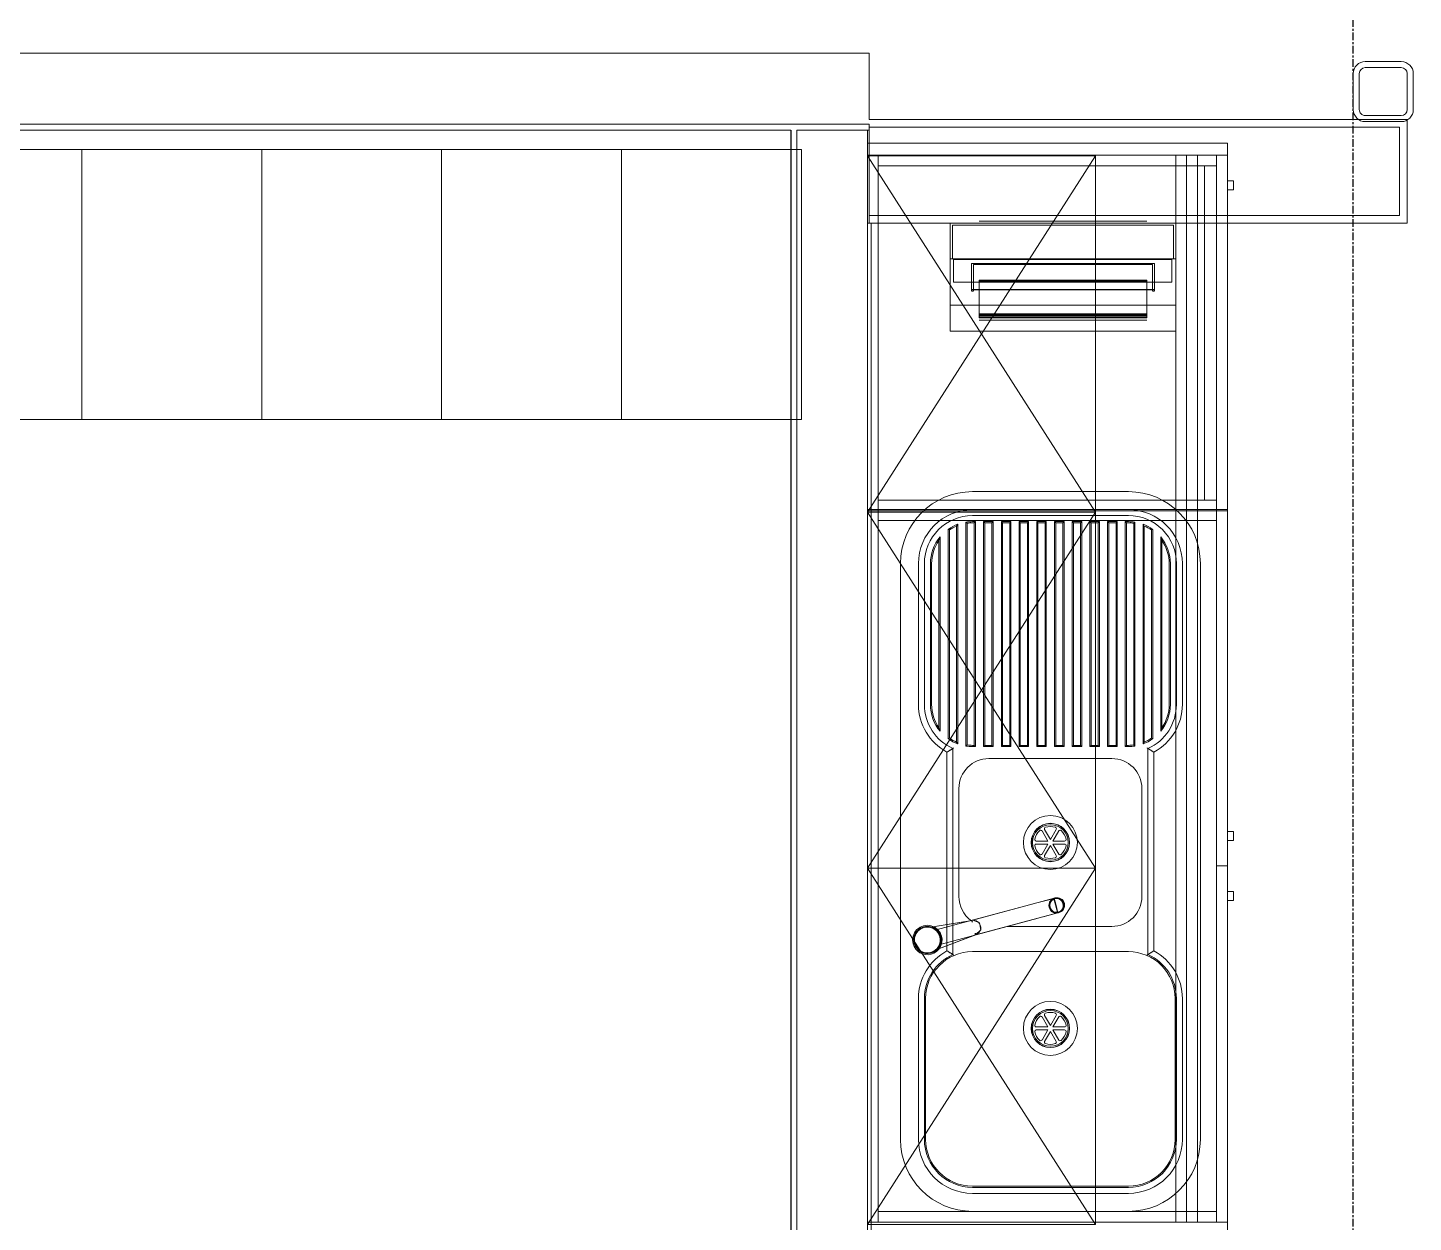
# Model space of a CAD drawing. Header units: millimetres. Extents: x -637480 to 299894, y -125373 to 39000.
# Drawn here: x 267790 to 270100, y 5161 to 7153 of the extents above; entities that cross this region are included whole.
import ezdxf

# ---------------------------------------------------------------- set-up
doc = ezdxf.new("R2010")
doc.units = ezdxf.units.MM
doc.linetypes.add('Xref building Toll$0$Grid Line', pattern=[22.225, 12.7, -3.175, 3.175, -3.175])
for name, color, linetype, lineweight in [('AM_BOR', 4, 'Continuous', 25), ('Xref building Toll$0$A-FLOR', 192, 'Continuous', 25), ('Xref building Toll$0$A-GENM', 13, 'Continuous', 9), ('Xref building Toll$0$A-WALL', 113, 'Continuous', 9), ('Xref building Toll$0$I-FURN', 30, 'Continuous', 9), ('Xref building Toll$0$I-FURN-HDLN', 30, 'Continuous', 9), ('Xref building Toll$0$P-SANR-FIXT', 6, 'Continuous', 9), ('Xref building Toll$0$Q-CASE', 31, 'Continuous', 9), ('Xref building Toll$0$S-COLS', 52, 'Continuous', 9)]:
    doc.layers.add(name, color=color, linetype=linetype, lineweight=lineweight)
doc.layers.add('Xref building Toll$0$S-GRID', color=8, linetype='Continuous')

# ---------------------------------------------------------------- blocks, each defined once
blk = doc.blocks.new('Xref building Toll$0$Toll Grids')
at = {"layer": 'Xref building Toll$0$S-GRID', "linetype": 'Xref building Toll$0$Grid Line'}
blk.add_line((270000, -125373.3), (270000, 36031.5), dxfattribs=at)
blk = doc.blocks.new('Xref building Toll$0$LOK_Locker 2Tier 01 - LOK_Locker 2Tier 01-867414-MASTER GROUND FLOOR')
at = {"layer": 'Xref building Toll$0$Q-CASE'}
for p, q in [((150, 225), (-150, 225)), ((-150, 225), (-150, -225)), ((-150, -225), (-150, 225)), ((-150, 225), (150, 225)), ((150, -225), (150, 225)), ((150, 225), (150, -225)), ((-150, -225), (150, -225)), ((150, -225), (-150, -225))]:
    blk.add_line(p, q, dxfattribs=at)
blk = doc.blocks.new('Xref building Toll$0$IVS-FURNITURE-Table Cabinet 2 Adjustable Shelf - W593 D600 H900 8-1128786-MASTER GROUND FLOOR')
at = {"layer": 'Xref building Toll$0$I-FURN'}
for p, q in [((296.5, 0), (-296.5, 0)), ((-296.5, 0), (-296.5, -18)), ((-296.5, -18), (-296.5, 0)), ((-296.5, 0), (296.5, 0)), ((-296.5, 0), (-296.5, 0)), ((296.5, 0), (-296.5, 0)), ((-296.5, 0), (-296.5, 0)), ((-296.5, 0), (296.5, 0)), ((-296.5, 0), (-296.5, -18)), ((-296.5, 0), (-296.5, -18)), ((296.5, 0), (-296.5, 0)), ((-296.5, 0), (-296.5, -582)), ((-296.5, -582), (-296.5, 0)), ((-296.5, 0), (296.5, 0)), ((-296.5, 0), (-296.5, 0)), ((296.5, -18), (296.5, 0)), ((296.5, 0), (296.5, -18)), ((296.5, 0), (296.5, 0)), ((296.5, 0), (296.5, 0)), ((296.5, -18), (296.5, 0)), ((296.5, 0), (296.5, -18)), ((296.5, -582), (296.5, 0)), ((296.5, 0), (296.5, -582)), ((296.5, 0), (296.5, 0)), ((-296.5, -18), (296.5, -18)), ((296.5, -18), (-296.5, -18)), ((-296.5, -18), (-296.5, -18)), ((296.5, -18), (-296.5, -18)), ((-296.5, -18), (-296.5, -18)), ((-296.5, -18), (296.5, -18)), ((278.5, -18), (-278.5, -18)), ((-278.5, -18), (-278.5, -562)), ((-278.5, -562), (-278.5, -18)), ((-278.5, -18), (278.5, -18)), ((-278.5, -18), (-278.5, -18)), ((278.5, -18), (-278.5, -18)), ((-278.5, -18), (-278.5, -562)), ((-278.5, -562), (-278.5, -18)), ((-278.5, -18), (278.5, -18)), ((-278.5, -18), (-278.5, -18)), ((278.5, -18), (-278.5, -18)), ((-278.5, -18), (-278.5, -18)), ((-278.5, -18), (278.5, -18)), ((-278.5, -582), (-278.5, -18)), ((-278.5, -582), (-278.5, -18)), ((278.5, -562), (278.5, -18)), ((278.5, -18), (278.5, -562)), ((278.5, -18), (278.5, -18)), ((278.5, -562), (278.5, -18)), ((278.5, -18), (278.5, -562)), ((278.5, -18), (278.5, -18)), ((278.5, -18), (278.5, -18)), ((278.5, -18), (278.5, -582)), ((278.5, -582), (278.5, -18)), ((296.5, -18), (296.5, -18)), ((296.5, -18), (296.5, -18)), ((296.5, -514), (-296.5, -514)), ((-296.5, -514), (-296.5, -532)), ((-296.5, -532), (-296.5, -514)), ((-296.5, -514), (296.5, -514)), ((-296.5, -514), (-296.5, -514)), ((296.5, -532), (296.5, -514)), ((296.5, -514), (296.5, -532)), ((296.5, -514), (296.5, -514)), ((-296.5, -532), (296.5, -532)), ((296.5, -532), (-296.5, -532)), ((-296.5, -532), (-296.5, -532)), ((296.5, -532), (-296.5, -532)), ((-296.5, -532), (-296.5, -550)), ((-296.5, -550), (-296.5, -532)), ((-296.5, -532), (296.5, -532)), ((-296.5, -532), (-296.5, -532)), ((-296.5, -550), (296.5, -550)), ((296.5, -550), (-296.5, -550)), ((-296.5, -550), (-296.5, -550)), ((296.5, -532), (296.5, -532)), ((296.5, -550), (296.5, -532)), ((296.5, -532), (296.5, -550)), ((296.5, -532), (296.5, -532)), ((296.5, -550), (296.5, -550)), ((-278.5, -562), (278.5, -562)), ((278.5, -562), (-278.5, -562)), ((-278.5, -562), (-278.5, -562)), ((-278.5, -562), (278.5, -562)), ((278.5, -562), (-278.5, -562)), ((-278.5, -562), (-278.5, -562)), ((278.5, -562), (278.5, -562)), ((278.5, -562), (278.5, -562)), ((296.5, -582), (-296.5, -582)), ((-296.5, -582), (-296.5, -582)), ((-296.5, -582), (296.5, -582)), ((-296.5, -582), (-296.5, -600)), ((-296.5, -582), (-296.5, -600)), ((-296.5, -582), (296.5, -582)), ((296.5, -582), (-296.5, -582)), ((-296.5, -582), (-296.5, -582)), ((296.5, -600), (-296.5, -600)), ((-296.5, -600), (-296.5, -600)), ((-296.5, -600), (296.5, -600)), ((-278.5, -582), (278.5, -582)), ((278.5, -582), (-278.5, -582)), ((-278.5, -582), (-278.5, -582)), ((254, -600), (239, -600)), ((239, -600), (239, -600)), ((239, -600), (254, -600)), ((239, -600), (239, -610)), ((239, -600), (239, -610)), ((254, -600), (254, -600)), ((254, -610), (254, -600)), ((254, -600), (254, -610)), ((278.5, -582), (278.5, -582)), ((296.5, -582), (296.5, -582)), ((296.5, -600), (296.5, -582)), ((296.5, -582), (296.5, -600)), ((296.5, -582), (296.5, -582)), ((296.5, -600), (296.5, -600)), ((254, -610), (239, -610)), ((239, -610), (239, -610)), ((239, -610), (254, -610)), ((254, -610), (254, -610))]:
    blk.add_line(p, q, dxfattribs=at)
blk = doc.blocks.new('Xref building Toll$0$IVS-FURNITURE-Hung Cabinet 2 Adjustable Shelves - D380 W594 H900-1123773-MASTER GROUND FLOOR')
at = {"layer": 'Xref building Toll$0$I-FURN-HDLN'}
for p, q in [((-297, 0), (297, -380)), ((-297, -380), (-297, 0)), ((-297, 0), (297, 0)), ((297, 0), (297, -380)), ((-297, -380), (297, 0)), ((297, -380), (-297, -380))]:
    blk.add_line(p, q, dxfattribs=at)
blk = doc.blocks.new('Xref building Toll$0$IVS-FURNITURE-Hung Cabinet 2 Adjustable Shelves - D380 W594 H900 A-1108470-MASTER GROUND FLOOR')
at = {"layer": 'Xref building Toll$0$I-FURN-HDLN'}
for p, q in [((-297, 380), (297, 0)), ((-297, 0), (297, 380)), ((297, 380), (-297, 380)), ((-297, 380), (-297, 0)), ((297, 0), (297, 380)), ((-297, 0), (297, 0))]:
    blk.add_line(p, q, dxfattribs=at)
blk = doc.blocks.new('Xref building Toll$0$IVS-FURNITURE-Table Cabinet Frame1 - D600 H900 THK18_18 no side-1486493-MASTER GROUND FLOOR')
at = {"layer": 'Xref building Toll$0$I-FURN'}
for p, q in [((2095.3, 0), (-2095.3, 0)), ((-2095.3, 0), (-2095.3, 0)), ((-2095.3, 0), (2095.3, 0)), ((-2095.3, 0), (-2095.3, -600)), ((-2095.3, 0), (-2095.3, -600)), ((2095.3, -600), (-2095.3, -600)), ((-2095.3, -600), (-2095.3, -600)), ((-2095.3, -600), (2095.3, -600))]:
    blk.add_line(p, q, dxfattribs=at)
blk = doc.blocks.new('Xref building Toll$0$IVS-FURNITURE-Table Cabinet With Sink - W1188 D600 H900 8-1128787-MASTER GROUND FLOOR')
at = {"layer": 'Xref building Toll$0$I-FURN'}
for p, q in [((594, 0), (-594, 0)), ((-594, 0), (-594, -18)), ((-594, -18), (-594, 0)), ((-594, 0), (594, 0)), ((-594, 0), (-594, 0)), ((594, 0), (-594, 0)), ((-594, 0), (-594, 0)), ((-594, 0), (594, 0)), ((-594, 0), (-594, -18)), ((-594, 0), (-594, -18)), ((594, 0), (-594, 0)), ((-594, 0), (-594, -582)), ((-594, -582), (-594, 0)), ((-594, 0), (594, 0)), ((-594, 0), (-594, 0)), ((594, -18), (594, 0)), ((594, 0), (594, -18)), ((594, 0), (594, 0)), ((594, 0), (594, 0)), ((594, -18), (594, 0)), ((594, 0), (594, -18)), ((594, -582), (594, 0)), ((594, 0), (594, -582)), ((594, 0), (594, 0)), ((-594, -18), (594, -18)), ((594, -18), (-594, -18)), ((-594, -18), (-594, -18)), ((594, -18), (-594, -18)), ((-594, -18), (-594, -18)), ((-594, -18), (594, -18)), ((-576, -582), (-576, -18)), ((-576, -18), (576, -18)), ((-576, -18), (-576, -18)), ((-576, -18), (576, -18)), ((-576, -582), (-576, -18)), ((576, -18), (576, -582)), ((576, -18), (576, -18)), ((576, -582), (576, -18)), ((594, -18), (594, -18)), ((594, -18), (594, -18)), ((594, -514), (-594, -514)), ((-594, -514), (-594, -532)), ((-594, -532), (-594, -514)), ((-594, -514), (594, -514)), ((-594, -514), (-594, -514)), ((594, -532), (594, -514)), ((594, -514), (594, -532)), ((594, -514), (594, -514)), ((-594, -532), (594, -532)), ((594, -532), (-594, -532)), ((-594, -532), (-594, -532)), ((594, -532), (-594, -532)), ((-594, -532), (-594, -550)), ((-594, -550), (-594, -532)), ((-594, -532), (594, -532)), ((-594, -532), (-594, -532)), ((-594, -550), (594, -550)), ((594, -550), (-594, -550)), ((-594, -550), (-594, -550)), ((594, -532), (594, -532)), ((594, -550), (594, -532)), ((594, -532), (594, -550)), ((594, -532), (594, -532)), ((594, -550), (594, -550)), ((0, -582), (-594, -582)), ((-594, -582), (-594, -582)), ((-594, -582), (0, -582)), ((-594, -582), (-594, -600)), ((-594, -582), (-594, -600)), ((-594, -582), (-576, -582)), ((594, -582), (-594, -582)), ((-594, -582), (-594, -582)), ((0, -600), (-594, -600)), ((-594, -600), (-594, -600)), ((-594, -600), (0, -600)), ((576, -582), (-576, -582)), ((-576, -582), (-576, -582)), ((-42.5, -600), (-57.5, -600)), ((-57.5, -600), (-57.5, -600)), ((-57.5, -600), (-42.5, -600)), ((-57.5, -600), (-57.5, -610)), ((-57.5, -600), (-57.5, -610)), ((-42.5, -600), (-42.5, -600)), ((-42.5, -610), (-42.5, -600)), ((-42.5, -600), (-42.5, -610)), ((594, -582), (0, -582)), ((0, -582), (0, -582)), ((0, -582), (594, -582)), ((0, -582), (0, -600)), ((0, -582), (0, -600)), ((0, -582), (0, -582)), ((0, -600), (0, -582)), ((0, -582), (0, -600)), ((594, -600), (0, -600)), ((0, -600), (0, -600)), ((0, -600), (594, -600)), ((0, -600), (0, -600)), ((57.5, -600), (42.5, -600)), ((42.5, -600), (42.5, -600)), ((42.5, -600), (57.5, -600)), ((42.5, -600), (42.5, -610)), ((42.5, -600), (42.5, -610)), ((57.5, -600), (57.5, -600)), ((57.5, -610), (57.5, -600)), ((57.5, -600), (57.5, -610)), ((576, -582), (594, -582)), ((576, -582), (576, -582)), ((594, -582), (594, -582)), ((594, -600), (594, -582)), ((594, -582), (594, -600)), ((594, -582), (594, -582)), ((594, -600), (594, -600)), ((-42.5, -610), (-57.5, -610)), ((-57.5, -610), (-57.5, -610)), ((-57.5, -610), (-42.5, -610)), ((-42.5, -610), (-42.5, -610)), ((57.5, -610), (42.5, -610)), ((42.5, -610), (42.5, -610)), ((42.5, -610), (57.5, -610)), ((57.5, -610), (57.5, -610))]:
    blk.add_line(p, q, dxfattribs=at)
blk = doc.blocks.new('Xref building Toll$0$Sink_1200mm_2_Bowl_2510 - Sink_1200mm_2_Bowl_2510-1123753-MASTER GROUND FLOOR')
at = {"layer": 'Xref building Toll$0$P-SANR-FIXT'}
for p, q in [((480, -50), (-480, -50)), ((-480, -50), (480, -50)), ((-245, -80), (-480, -80)), ((-480, -89.9), (-245, -89.9)), ((-245, -92), (-480, -92)), ((480, -80), (245, -80)), ((245, -89.9), (480, -89.9)), ((-138.8, -175.7), (-163.4, -110.8)), ((-162.3, -113.6), (-139, -175.3)), ((-86.8, -273.2), (-130.7, -109.6)), ((-130.7, -109.6), (-130.7, -109.6)), ((-114.8, -169.3), (-125.9, -100.8)), ((-114.8, -168.9), (-125.4, -103.7)), ((206.4, -114), (200.5, -116)), ((206.4, -114), (518.6, -114)), ((245, -100), (480, -100)), ((480, -102), (245, -102)), ((524.5, -116), (518.6, -114)), ((-171.8, -137.4), (171.8, -137.4)), ((165.7, -127.5), (-165.7, -127.5)), ((-154.8, -116), (-111, -279.7)), ((-154.8, -116), (-154.8, -116)), ((187.9, -129.5), (537.1, -129.5)), ((187.9, -129.5), (188.9, -131.5)), ((536.1, -131.5), (188.9, -131.5)), ((524.5, -116), (200.5, -116)), ((537.1, -129.5), (536.1, -131.5)), ((-75, -147.5), (105, -147.5)), ((175.9, -159.1), (549.1, -159.1)), ((175.9, -159.1), (177.6, -161.1)), ((547.4, -161.1), (177.6, -161.1)), ((182.4, -143.5), (179.4, -145.5)), ((545.6, -145.5), (179.4, -145.5)), ((182.4, -143.5), (542.6, -143.5)), ((545.6, -145.5), (542.6, -143.5)), ((549.1, -159.1), (547.4, -161.1)), ((-600, -170), (-600, -430)), ((-600, -430), (-600, -170)), ((-570, -170), (-570, -430)), ((-560.1, -430), (-560.1, -170)), ((-558, -170), (-558, -430)), ((-167, -430), (-167, -170)), ((-139, -175.1), (-102.2, -312.6)), ((-78, -306.2), (-114.9, -168.7)), ((175, -175.1), (175, -170)), ((177, -173.1), (175, -175.1)), ((550, -175.1), (175, -175.1)), ((177, -170), (177, -173.1)), ((177, -173.1), (548, -173.1)), ((548, -173.1), (548, -170)), ((550, -175.1), (548, -173.1)), ((550, -170), (550, -175.1)), ((560.1, -170), (560.1, -430)), ((570, -430), (570, -170)), ((600, -430), (600, -170)), ((600, -170), (600, -430)), ((155, -197.5), (155, -402.5)), ((175, -188.6), (550, -188.6)), ((175, -188.6), (177, -190.6)), ((175, -204.6), (175, -188.6)), ((177, -202.6), (175, -204.6)), ((550, -204.6), (175, -204.6)), ((548, -190.6), (177, -190.6)), ((177, -190.6), (177, -202.6)), ((177, -202.6), (548, -202.6)), ((550, -188.6), (548, -190.6)), ((548, -202.6), (548, -190.6)), ((550, -204.6), (548, -202.6)), ((550, -188.6), (550, -204.6)), ((-125, -402.5), (-125, -227.4)), ((175, -218.2), (550, -218.2)), ((175, -218.2), (177, -220.2)), ((175, -234.2), (175, -218.2)), ((548, -220.2), (177, -220.2)), ((177, -220.2), (177, -232.2)), ((550, -218.2), (548, -220.2)), ((548, -232.2), (548, -220.2)), ((550, -218.2), (550, -234.2)), ((177, -232.2), (175, -234.2)), ((550, -234.2), (175, -234.2)), ((175, -247.7), (550, -247.7)), ((175, -247.7), (177, -249.7)), ((175, -263.7), (175, -247.7)), ((177, -232.2), (548, -232.2)), ((548, -249.7), (177, -249.7)), ((177, -249.7), (177, -261.7)), ((550, -234.2), (548, -232.2)), ((550, -247.7), (548, -249.7)), ((548, -261.7), (548, -249.7)), ((550, -247.7), (550, -263.7)), ((177, -261.7), (175, -263.7)), ((550, -263.7), (175, -263.7)), ((177, -261.7), (548, -261.7)), ((550, -263.7), (548, -261.7)), ((-108.7, -288.2), (-102.2, -312.4)), ((-78.1, -306), (-84.6, -281.7)), ((175, -277.2), (550, -277.2)), ((175, -277.2), (177, -279.2)), ((175, -293.2), (175, -277.2)), ((177, -291.2), (175, -293.2)), ((550, -293.2), (175, -293.2)), ((548, -279.2), (177, -279.2)), ((177, -279.2), (177, -291.2)), ((177, -291.2), (548, -291.2)), ((550, -277.2), (548, -279.2)), ((548, -291.2), (548, -279.2)), ((550, -293.2), (548, -291.2)), ((550, -277.2), (550, -293.2)), ((-90.1, -309.4), (-102.2, -312.6)), ((-102.2, -312.6), (-90.1, -309.4)), ((-102.2, -312.4), (-102.2, -312.6)), ((-102.2, -312.6), (-102.2, -312.4)), ((-102.2, -312.6), (-102.2, -312.4)), ((-102.2, -312.6), (-101.9, -313.5)), ((-101.9, -313.6), (-101.7, -314.5)), ((-101, -313.2), (-100.9, -313.4)), ((-83, -306.8), (-97.5, -310.7)), ((-97.5, -310.7), (-90.3, -308.8)), ((-90.3, -308.8), (-83, -306.8)), ((-78, -306.2), (-90.1, -309.4)), ((-90.1, -309.4), (-78, -306.2)), ((-78.7, -307.4), (-78.8, -307.3)), ((-78, -306.2), (-78.1, -306)), ((-78.1, -306), (-78, -306.2)), ((-78.1, -306), (-78, -306.2)), ((-77.8, -307), (-78, -306.2)), ((-77.5, -308), (-77.8, -307.1)), ((175, -306.8), (550, -306.8)), ((175, -306.8), (177, -308.8)), ((175, -322.8), (175, -306.8)), ((177, -320.8), (175, -322.8)), ((550, -322.8), (175, -322.8)), ((548, -308.8), (177, -308.8)), ((177, -308.8), (177, -320.8)), ((177, -320.8), (548, -320.8)), ((550, -306.8), (548, -308.8)), ((548, -320.8), (548, -308.8)), ((550, -322.8), (548, -320.8)), ((550, -306.8), (550, -322.8)), ((175, -336.3), (550, -336.3)), ((175, -336.3), (177, -338.3)), ((175, -352.3), (175, -336.3)), ((548, -338.3), (177, -338.3)), ((177, -338.3), (177, -350.3)), ((550, -336.3), (548, -338.3)), ((548, -350.3), (548, -338.3)), ((550, -336.3), (550, -352.3)), ((177, -350.3), (175, -352.3)), ((550, -352.3), (175, -352.3)), ((175, -365.8), (550, -365.8)), ((175, -365.8), (177, -367.8)), ((175, -381.8), (175, -365.8)), ((177, -350.3), (548, -350.3)), ((548, -367.8), (177, -367.8)), ((177, -367.8), (177, -379.8)), ((550, -352.3), (548, -350.3)), ((550, -365.8), (548, -367.8)), ((548, -379.8), (548, -367.8)), ((550, -365.8), (550, -381.8)), ((177, -379.8), (175, -381.8)), ((550, -381.8), (175, -381.8)), ((177, -379.8), (548, -379.8)), ((550, -381.8), (548, -379.8)), ((175, -395.4), (550, -395.4)), ((175, -395.4), (177, -397.4)), ((175, -411.4), (175, -395.4)), ((175, -411.4), (177, -409.4)), ((550, -411.4), (175, -411.4)), ((548, -397.4), (177, -397.4)), ((177, -397.4), (177, -409.4)), ((177, -409.4), (548, -409.4)), ((548, -397.4), (550, -395.4)), ((548, -409.4), (548, -397.4)), ((550, -411.4), (548, -409.4)), ((550, -395.4), (550, -411.4)), ((175, -424.9), (550, -424.9)), ((175, -424.9), (177, -426.9)), ((175, -430), (175, -424.9)), ((548, -426.9), (177, -426.9)), ((177, -426.9), (177, -430)), ((548, -426.9), (550, -424.9)), ((548, -430), (548, -426.9)), ((550, -424.9), (550, -430)), ((105, -452.5), (-75, -452.5)), ((175.9, -440.9), (177.6, -438.9)), ((549.1, -440.9), (175.9, -440.9)), ((177.6, -438.9), (547.4, -438.9)), ((179.4, -454.5), (545.6, -454.5)), ((179.4, -454.5), (182.4, -456.5)), ((542.6, -456.5), (182.4, -456.5)), ((542.6, -456.5), (545.6, -454.5)), ((549.1, -440.9), (547.4, -438.9)), ((171.8, -462.6), (-171.8, -462.6)), ((-165.7, -472.5), (165.7, -472.5)), ((187.9, -470.5), (188.9, -468.5)), ((537.1, -470.5), (187.9, -470.5)), ((188.9, -468.5), (536.1, -468.5)), ((200.5, -484), (524.5, -484)), ((200.5, -484), (206.4, -486)), ((518.6, -486), (524.5, -484)), ((537.1, -470.5), (536.1, -468.5)), ((-480, -508), (-245, -508)), ((518.6, -486), (206.4, -486)), ((245, -498), (480, -498)), ((480, -500), (245, -500)), ((-245, -510.1), (-480, -510.1)), ((-480, -520), (-245, -520)), ((480, -510.1), (245, -510.1)), ((245, -520), (480, -520)), ((-480, -550), (480, -550)), ((480, -550), (-480, -550))]:
    blk.add_line(p, q, dxfattribs=at)
at = {"layer": 'Xref building Toll$0$P-SANR-FIXT', "flags": 128}
for points in [[(-141.8, -116.5), (-138.2, -115.2), (-134.9, -113.3)], [(-134.9, -113.3), (-138.2, -115.2), (-141.8, -116.5)], [(-149.4, -117.2), (-145.5, -117.1), (-141.8, -116.5)], [(-141.8, -116.5), (-145.5, -117.1), (-149.4, -117.2)], [(171.8, -137.4), (171, -136.2), (170.3, -134.9), (169.5, -133.7), (168.7, -132.5), (167.9, -131.2), (167.2, -130), (166.4, -128.7), (165.7, -127.5)], [(167.3, -130.3), (167.9, -131.2), (168.4, -132.1), (169, -132.9), (169.6, -133.8), (170.1, -134.7), (170.7, -135.6), (171.3, -136.5), (171.8, -137.4)], [(-139, -175.3), (-130.7, -184), (-118.9, -181.7), (-114.5, -170.6), (-114.8, -168.9)], [(-171.8, -462.6), (-171, -463.8), (-170.3, -465.1), (-169.5, -466.3), (-168.7, -467.5), (-167.9, -468.8), (-167.2, -470), (-166.4, -471.3), (-165.7, -472.5)], [(-167.3, -469.7), (-167.9, -468.8), (-168.4, -467.9), (-169, -467.1), (-169.6, -466.2), (-170.1, -465.3), (-170.7, -464.4), (-171.3, -463.5), (-171.8, -462.6)]]:
    blk.add_lwpolyline(points, dxfattribs=at)
at = {"layer": 'Xref building Toll$0$P-SANR-FIXT'}
for centre, radius, start, end in [((-480, -170), 120, 90, 180), ((-480, -170), 120, 90, 180), ((480, -170), 120, 360, 90), ((480, -170), 120, 0, 90), ((-480, -170), 90, 90, 180), ((-480, -170), 80.1, 90, 180), ((-480, -170), 78, 90, 180), ((-245, -170), 90, 28.1786, 90), ((-245, -170), 80.1, 24.0151, 90), ((-245, -170), 78, 360, 90), ((-147.6, -94.8), 24.5, 105, 285), ((-147.6, -94.8), 22.5, 15, 195), ((-147.6, -94.8), 22.5, 105, 285), ((-147.6, -94.8), 22.5, 105, 285), ((-147.6, -94.8), 22.5, 195, 15), ((-147.6, -94.8), 21.4, 105, 285), ((-147.6, -94.8), 21.4, 105, 285), ((-147.6, -94.8), 24.5, 285, 105), ((-147.6, -94.8), 22.5, 285, 105), ((-147.6, -94.8), 22.5, 285, 105), ((-147.6, -94.8), 21.4, 285, 105), ((-147.6, -94.8), 21.4, 285, 105), ((245, -170), 90, 90, 151.8214), ((245, -170), 80.1, 90, 155.9849), ((480, -170), 90, 360, 90), ((480, -170), 80.1, 0, 90), ((245, -170), 70, 90, 129.5177), ((245, -170), 68, 90, 124.5603), ((480, -170), 70, 50.4823, 90), ((480, -170), 68, 55.4397, 90), ((245, -170), 70, 144.6885, 159.5463), ((245, -170), 68, 145.5553, 157.099), ((480, -170), 68, 22.901, 34.4447), ((480, -170), 70, 20.4537, 35.3115), ((-75, -197.5), 50, 90, 143.201), ((105, -197.5), 50, 0, 90), ((245, -170), 70, 171.0227, 180), ((245, -170), 68, 172.4598, 180), ((480, -170), 68, 360, 7.5402), ((480, -170), 70, 360, 8.9773), ((-127.1, -171.3), 12.5, 200.7554, 9.2446), ((-295, -300), 32, 0, 180), ((-295, -300), 32, 360, 180), ((15, -300), 32, 0, 180), ((15, -300), 32, 360, 180), ((-295, -300), 32, 180, 0), ((-295, -300), 32, 180, 360), ((15, -300), 32, 180, 0), ((15, -300), 32, 180, 360), ((-90.3, -308.8), 12.5, 198.0333, 11.9667), ((-75, -402.5), 50, 180, 270), ((105, -402.5), 50, 270, 360), ((-480, -430), 120, 180, 270), ((-480, -430), 120, 180, 270), ((-480, -430), 90, 180, 270), ((-480, -430), 80.1, 180, 270), ((-480, -430), 78, 180, 270), ((-245, -430), 78, 270, 0), ((245, -430), 70, 180, 188.9773), ((245, -430), 68, 180, 187.5402), ((480, -430), 120, 270, 360), ((480, -430), 120, 270, 360), ((480, -430), 90, 270, 360), ((480, -430), 80.1, 270, 0), ((480, -430), 68, 352.4598, 360), ((480, -430), 70, 351.0227, 0), ((245, -430), 70, 200.4537, 215.3115), ((245, -430), 68, 202.901, 214.4447), ((480, -430), 68, 325.5553, 337.099), ((480, -430), 70, 324.6885, 339.5463), ((-245, -430), 80.1, 270, 335.9849), ((-245, -430), 90, 270, 331.8214), ((245, -430), 90, 208.1786, 270), ((245, -430), 80.1, 204.0151, 270), ((245, -430), 70, 230.4823, 270), ((480, -430), 70, 270, 309.5177), ((245, -430), 68, 235.4397, 270), ((480, -430), 68, 270, 304.5603)]:
    blk.add_arc(centre, radius, start, end, dxfattribs=at)
for centre, major_axis, ratio, start_param, end_param in [((-136.1, -174.6), (2.9, 0.78), 0.087156, 1.570796, 4.712389), ((-117.7, -169.6), (2.9, 0.78), 0.087156, 4.712389, 7.853982), ((-89.9, -310.2), (12.1, 3.2), 0.996195, 0, 3.141593), ((-89.8, -310.4), (12.1, 3.2), 0.996195, 0, 3.141593), ((-89.6, -311.2), (12.1, 3.2), 0.996195, 0, 3.141593), ((-89.9, -310.2), (11.1, 3), 0.996195, 0, 3.141593), ((-89.8, -310.4), (11.1, 3), 0.996195, 0, 3.141593), ((-90, -309.8), (12.1, 3.2), 0.996195, 0.927295, 2.214297), ((-97.4, -311.1), (4.83, 1.29), 0.087156, 1.570796, 3.141593), ((-90.1, -309.4), (12.1, 3.2), 0.996195, 3.141593, 6.283185), ((-90.1, -309.4), (12.1, 3.2), 0.996195, 3.141593, 6.283185), ((-97.4, -311.1), (4.83, 1.29), 0.087156, 1.570796, 3.141593), ((-89.9, -310.2), (12.1, 3.2), 0.996195, 3.141593, 6.283185), ((-89.8, -310.4), (12.1, 3.2), 0.996195, 3.141593, 6.283185), ((-89.6, -311.2), (12.1, 3.2), 0.996195, 3.141593, 6.283185), ((-89.9, -310.2), (11.1, 3), 0.996195, 3.141593, 6.283185), ((-89.8, -310.4), (11.1, 3), 0.996195, 3.141593, 6.283185), ((-82.9, -307.2), (4.83, 1.29), 0.087156, 0, 1.570796), ((-82.9, -307.2), (4.83, 1.29), 0.087156, 0, 1.570796)]:
    blk.add_ellipse(centre, major_axis=major_axis, ratio=ratio, start_param=start_param, end_param=end_param, dxfattribs=at)
for points, knots in [([(-162.3, -113.7), (-162.4, -113.6), (-162.4, -113.4), (-162, -113.3), (-161.8, -113.3), (-161.5, -113.3), (-161.2, -113.3), (-160.9, -113.3), (-160.7, -113.3), (-160.5, -113.4), (-160.3, -113.4), (-160, -113.5), (-159.5, -113.7), (-159.2, -113.8), (-159, -113.9)], [0, 0, 0, 0, 0.25, 0.375, 0.4375, 0.5, 0.5625, 0.625, 0.6875, 0.71875, 0.75, 0.8125, 0.875, 1, 1, 1, 1]), ([(-158.2, -116.3), (-158.7, -116), (-159.4, -115.7), (-160.2, -115.2), (-160.5, -115), (-160.8, -114.8), (-160.9, -114.7), (-161.1, -114.6), (-161.3, -114.5), (-161.4, -114.3), (-161.6, -114.2), (-161.7, -114.1), (-161.9, -114), (-162, -113.9), (-162.1, -113.8), (-162.2, -113.7), (-162.3, -113.7)], [0, 0, 0, 0, 0.333333, 0.416667, 0.5, 0.541667, 0.583333, 0.625, 0.666667, 0.708333, 0.75, 0.791667, 0.833333, 0.875, 0.916667, 1, 1, 1, 1]), ([(-130.7, -109.6), (-130.7, -109.6), (-130.7, -109.6), (-130.9, -109.8), (-131, -109.9), (-131.1, -110), (-131.2, -110.1), (-131.3, -110.3), (-131.4, -110.4), (-131.6, -110.5), (-131.7, -110.7), (-131.8, -110.8), (-132, -111), (-132.2, -111.1), (-132.3, -111.3), (-132.5, -111.4), (-132.7, -111.6), (-132.9, -111.8), (-133.1, -112), (-133.4, -112.2), (-134, -112.7), (-134.5, -113), (-134.9, -113.3)], [0, 0, 0, 0, 0.142857, 0.214286, 0.25, 0.285714, 0.321429, 0.357143, 0.392857, 0.428571, 0.464286, 0.5, 0.535714, 0.571429, 0.607143, 0.642857, 0.678571, 0.714286, 0.75, 0.785714, 0.857143, 1, 1, 1, 1]), ([(-134.9, -113.3), (-134.6, -113.1), (-134.1, -112.7), (-133.5, -112.3), (-133, -111.9), (-132.7, -111.6), (-132.4, -111.4), (-132.2, -111.2), (-132.1, -111), (-131.9, -110.8), (-131.7, -110.7), (-131.5, -110.5), (-131.3, -110.2), (-131, -109.9), (-130.7, -109.6), (-130.7, -109.6), (-130.7, -109.6)], [0, 0, 0, 0, 0.142857, 0.214286, 0.285714, 0.357143, 0.392857, 0.428571, 0.464286, 0.5, 0.535714, 0.571429, 0.642857, 0.714286, 0.857143, 1, 1, 1, 1]), ([(-128.1, -105.7), (-128, -105.5), (-127.8, -105.2), (-127.5, -104.8), (-127.3, -104.6), (-127.1, -104.5), (-127, -104.3), (-126.8, -104.1), (-126.5, -104), (-126.3, -103.8), (-126.1, -103.7), (-125.8, -103.6), (-125.5, -103.6), (-125.4, -103.7), (-125.4, -103.8)], [0, 0, 0, 0, 0.125, 0.1875, 0.25, 0.28125, 0.3125, 0.375, 0.4375, 0.5, 0.5625, 0.625, 0.75, 1, 1, 1, 1]), ([(-125.4, -103.8), (-125.5, -103.9), (-125.5, -104), (-125.6, -104.2), (-125.6, -104.3), (-125.7, -104.4), (-125.7, -104.6), (-125.8, -104.8), (-125.9, -105), (-126, -105.2), (-126.1, -105.4), (-126.2, -105.5), (-126.3, -105.8), (-126.5, -106.1), (-126.9, -106.9), (-127.3, -107.6), (-127.7, -108.1)], [0, 0, 0, 0, 0.083333, 0.125, 0.166667, 0.208333, 0.25, 0.291667, 0.333333, 0.375, 0.416667, 0.458333, 0.5, 0.583333, 0.666667, 1, 1, 1, 1]), ([(-154.8, -116), (-154.8, -116), (-154.8, -116.1), (-154.4, -116.2), (-154, -116.3), (-153.6, -116.4), (-153.2, -116.5), (-152.9, -116.6), (-152.7, -116.7), (-152.3, -116.7), (-152, -116.8), (-151.7, -116.9), (-151.4, -116.9), (-151.1, -117), (-150.7, -117), (-150.1, -117.1), (-149.6, -117.1), (-149.4, -117.2)], [0, 0, 0, 0, 0.142857, 0.285714, 0.357143, 0.428571, 0.5, 0.535714, 0.571429, 0.625, 0.678571, 0.705357, 0.732143, 0.785714, 0.839286, 0.892857, 1, 1, 1, 1]), ([(-149.4, -117.2), (-149.8, -117.1), (-150.4, -117.1), (-151.1, -117), (-151.5, -116.9), (-151.8, -116.8), (-152.1, -116.8), (-152.3, -116.7), (-152.6, -116.7), (-152.8, -116.6), (-153, -116.6), (-153.2, -116.5), (-153.4, -116.5), (-153.6, -116.4), (-153.8, -116.4), (-154, -116.3), (-154.1, -116.3), (-154.3, -116.2), (-154.4, -116.2), (-154.5, -116.1), (-154.8, -116.1), (-154.8, -116.1), (-154.8, -116)], [0, 0, 0, 0, 0.142857, 0.214286, 0.25, 0.285714, 0.321429, 0.357143, 0.392857, 0.428571, 0.464286, 0.5, 0.535714, 0.571429, 0.607143, 0.642857, 0.678571, 0.714286, 0.75, 0.785714, 0.857143, 1, 1, 1, 1]), ([(-78, -306.2), (-78.1, -305.7), (-78.4, -304.8), (-79.1, -303.5), (-79.9, -302.2), (-80.8, -301.2), (-81.6, -300.5), (-82.2, -300), (-82.9, -299.5), (-83.9, -298.9), (-84.7, -298.5), (-85.3, -298.3)], [0, 0, 0, 0, 0.142857, 0.285714, 0.428571, 0.571429, 0.642857, 0.714286, 0.785714, 0.857143, 1, 1, 1, 1]), ([(-99.8, -302.1), (-100.2, -302.6), (-100.7, -303.4), (-101.2, -304.4), (-101.6, -305.2), (-101.9, -305.9), (-102.2, -307), (-102.7, -309.3), (-102.5, -311.2), (-102.2, -312.6)], [0, 0, 0, 0, 0.142857, 0.214286, 0.285714, 0.357143, 0.428571, 0.571429, 1, 1, 1, 1])]:
    blk.add_open_spline(points, degree=3, knots=knots, dxfattribs=at)
for points in [[(-159, -113.9), (-156.3, -115.3), (-150.7, -116.9), (-144.9, -116.4), (-142, -115.6)], [(-142, -115.6), (-139.1, -114.8), (-133.8, -112.4), (-129.8, -108.2), (-128.1, -105.7)], [(-127.7, -108.1), (-128.8, -109.7), (-131.2, -112.6), (-136, -116), (-139.5, -117.4), (-141.4, -117.9)], [(-172.7, -138.7), (-172.6, -138.5), (-172.4, -138.2), (-172.1, -137.8), (-171.9, -137.5), (-171.8, -137.4)], [(-165.7, -127.5), (-166.7, -129.2), (-168.7, -132.5), (-170.8, -135.8), (-171.8, -137.4)], [(-171.8, -137.4), (-171.1, -136.2), (-169.6, -133.8), (-168.1, -131.5), (-167.3, -130.3)], [(-167.3, -130.3), (-167.3, -130.1), (-167.1, -129.9), (-166.8, -129.4), (-166.6, -129.1), (-166.6, -129)], [(-141.4, -117.9), (-143.3, -118.4), (-147, -119), (-152.8, -118.4), (-156.4, -117.2), (-158.2, -116.3)], [(166.6, -129), (166.7, -129.1), (166.8, -129.4), (167.1, -129.9), (167.3, -130.1), (167.3, -130.3)], [(171.8, -137.4), (171.9, -137.5), (172.1, -137.8), (172.4, -138.2), (172.6, -138.5), (172.7, -138.7)], [(-171.8, -462.6), (-171.9, -462.5), (-172.1, -462.2), (-172.4, -461.8), (-172.6, -461.5), (-172.7, -461.3)], [(171.8, -462.6), (171.9, -462.5), (172.1, -462.2), (172.4, -461.8), (172.6, -461.5), (172.7, -461.3)], [(-166.6, -471), (-166.7, -470.9), (-166.8, -470.6), (-167.1, -470.1), (-167.3, -469.9), (-167.3, -469.7)], [(171.8, -462.6), (170.8, -464.2), (168.7, -467.5), (166.7, -470.8), (165.7, -472.5)], [(166.6, -471), (166.6, -470.9), (166.8, -470.6), (167.1, -470.1), (167.3, -469.9), (167.3, -469.7)], [(167.3, -469.7), (168.1, -468.5), (169.6, -466.2), (171.1, -463.8), (171.8, -462.6)]]:
    blk.add_open_spline(points, degree=3, dxfattribs=at)
blk = doc.blocks.new('Xref building Toll$0$64mm Drain - 64mm Drain-704780-MASTER GROUND FLOOR')
at = {"layer": 'Xref building Toll$0$P-SANR-FIXT'}
for p, q in [((-150.1, 4.3), (-150.1, 23.7)), ((-150.1, 23.7), (-150.1, 4.3)), ((-145.1, 23.7), (-145.1, 4.3)), ((-145.1, 4.3), (-145.1, 23.7)), ((-152.6, 0), (-169.4, 9.7)), ((-169.4, 9.7), (-152.6, 0)), ((-166.9, 14), (-150.1, 4.3)), ((-150.1, 4.3), (-166.9, 14)), ((-150.1, 4.3), (-150.1, 4.3)), ((-145.1, 4.3), (-128.3, 14)), ((-128.3, 14), (-145.1, 4.3)), ((-145.1, 4.3), (-145.1, 4.3)), ((-125.8, 9.7), (-142.6, 0)), ((-142.6, 0), (-125.8, 9.7)), ((-169.4, -9.7), (-152.6, 0)), ((-152.6, 0), (-169.4, -9.7)), ((-150.1, -4.3), (-166.9, -14)), ((-166.9, -14), (-150.1, -4.3)), ((-152.6, 0), (-152.6, 0)), ((-150.1, -23.7), (-150.1, -4.3)), ((-150.1, -4.3), (-150.1, -23.7)), ((-150.1, -4.3), (-150.1, -4.3)), ((-128.3, -14), (-145.1, -4.3)), ((-145.1, -4.3), (-145.1, -23.7)), ((-145.1, -23.7), (-145.1, -4.3)), ((-145.1, -4.3), (-128.3, -14)), ((-145.1, -4.3), (-145.1, -4.3)), ((-142.6, 0), (-125.8, -9.7)), ((-125.8, -9.7), (-142.6, 0)), ((-142.6, 0), (-142.6, 0))]:
    blk.add_line(p, q, dxfattribs=at)
for centre, radius, start, end in [((-147.6, 0), 45, 360, 180), ((-147.6, 0), 45, 360, 180), ((-147.6, 0), 32, 360, 180), ((-147.6, 0), 31.7, 360, 180), ((-147.6, 0), 29.7, 0, 180), ((-147.6, 0), 29.7, 0, 180), ((-147.6, 0), 29.7, 360, 180), ((-147.6, 0), 29.7, 360, 180), ((-147.6, 0), 29.7, 0, 180), ((-147.6, 0), 29.7, 0, 180), ((-147.6, 0), 26.7, 101.9048, 138.0952), ((-147.6, 0), 26.7, 101.9048, 138.0952), ((-152.6, 23.7), 2.5, 0, 101.9048), ((-152.6, 23.7), 2.5, 0, 101.9048), ((-142.6, 23.7), 2.5, 78.0952, 180), ((-142.6, 23.7), 2.5, 78.0952, 180), ((-147.6, 0), 26.7, 41.9048, 78.0952), ((-147.6, 0), 26.7, 41.9048, 78.0952), ((-147.6, 0), 45, 180, 360), ((-147.6, 0), 45, 180, 360), ((-147.6, 0), 32, 180, 360), ((-147.6, 0), 31.7, 180, 360), ((-147.6, 0), 29.7, 180, 360), ((-147.6, 0), 29.7, 180, 360), ((-147.6, 0), 26.7, 161.9048, 198.0952), ((-147.6, 0), 26.7, 161.9048, 198.0952), ((-170.6, 7.5), 2.5, 60, 161.9048), ((-170.6, 7.5), 2.5, 60, 161.9048), ((-165.6, 16.2), 2.5, 138.0952, 240), ((-165.6, 16.2), 2.5, 138.0952, 240), ((-129.6, 16.2), 2.5, 300, 41.9048), ((-129.6, 16.2), 2.5, 300, 41.9048), ((-124.6, 7.5), 2.5, 18.0952, 120), ((-124.6, 7.5), 2.5, 18.0952, 120), ((-147.6, 0), 26.7, 341.9048, 18.0952), ((-147.6, 0), 26.7, 341.9048, 18.0952), ((-147.6, 0), 29.7, 180, 0), ((-147.6, 0), 29.7, 180, 360), ((-147.6, 0), 29.7, 180, 0), ((-147.6, 0), 29.7, 180, 360), ((-170.6, -7.5), 2.5, 198.0952, 300), ((-170.6, -7.5), 2.5, 198.0952, 300), ((-165.6, -16.2), 2.5, 120, 221.9048), ((-165.6, -16.2), 2.5, 120, 221.9048), ((-147.6, 0), 26.7, 221.9048, 258.0952), ((-147.6, 0), 26.7, 221.9048, 258.0952), ((-147.6, 0), 26.7, 281.9048, 318.0952), ((-147.6, 0), 26.7, 281.9048, 318.0952), ((-129.6, -16.2), 2.5, 318.0952, 60), ((-129.6, -16.2), 2.5, 318.0952, 60), ((-124.6, -7.5), 2.5, 240, 341.9048), ((-124.6, -7.5), 2.5, 240, 341.9048), ((-152.6, -23.7), 2.5, 258.0952, 360), ((-152.6, -23.7), 2.5, 258.0952, 360), ((-142.6, -23.7), 2.5, 180, 281.9048), ((-142.6, -23.7), 2.5, 180, 281.9048)]:
    blk.add_arc(centre, radius, start, end, dxfattribs=at)
blk = doc.blocks.new('Xref building Toll$0$SHS-Square Hollow Section-Column - 100x100SHS-1464609-MASTER GROUND FLOOR')
at = {"layer": 'Xref building Toll$0$S-COLS', "lineweight": 18}
for p, q in [((-30, 50), (30, 50)), ((-50, -30), (-50, 30)), ((-40, 30), (-40, -30)), ((30, 40), (-30, 40)), ((40, -30), (40, 30)), ((50, 30), (50, -30)), ((-30, -40), (30, -40)), ((30, -50), (-30, -50))]:
    blk.add_line(p, q, dxfattribs=at)
for centre, radius, start, end in [((-30, 30), 20, 90, 180), ((30, 30), 20, 0, 90), ((-30, 30), 10, 90, 180), ((30, 30), 10, 360, 90), ((-30, -30), 20, 180, 270), ((-30, -30), 10, 180, 270), ((30, -30), 20, 270, 0), ((30, -30), 10, 270, 360)]:
    blk.add_arc(centre, radius, start, end, dxfattribs=at)
blk = doc.blocks.new('Xref building Toll$0$Enmotion_Paper_Towel_Dispenser_14358 - Enmotion_Paper_Towel_Dispenser_14358-1500243-MASTER GROUND FLOOR')
at = {"layer": 'Xref building Toll$0$A-GENM'}
for p, q in [((188, 266.4), (-188, 266.4)), ((139.7, 248.3), (-139.7, 248.3)), ((-139.7, 237.3), (-139.7, 243.9)), ((-139.7, 243.9), (139.7, 243.9)), ((-139.7, 242.3), (-139.7, 239.4)), ((-139.7, 242.3), (139.7, 242.3)), ((139.7, 240.1), (-139.7, 240.1)), ((-139.7, 240.1), (-139.7, 238.5)), ((-139.7, 240.1), (139.7, 240.1)), ((-139.7, 239.4), (-139.7, 237.3)), ((-139.7, 239.4), (139.7, 239.4)), ((-139.7, 238.5), (139.7, 238.5)), ((139.7, 237.3), (-139.7, 237.3)), ((139.7, 243.9), (139.7, 237.3)), ((139.7, 239.4), (139.7, 242.3)), ((139.7, 238.5), (139.7, 240.1)), ((139.7, 237.3), (139.7, 239.4)), ((-188, 223.2), (-188, 211.8)), ((-188, 223.2), (188, 223.2)), ((-188, 211.8), (-188, 146)), ((188, 211.8), (188, 223.2)), ((188, 146), (188, 211.8)), ((-149.2, 199.5), (-152.4, 199.5)), ((-152.4, 153.7), (-152.4, 199.3)), ((-152.4, 199.3), (-152.4, 196.8)), ((-152.4, 199.3), (-149.2, 199.3)), ((-152.4, 196.8), (-152.4, 153.7)), ((-152.4, 196.8), (152.4, 196.8)), ((-149.2, 199.3), (-149.2, 197.3)), ((-149.2, 155.2), (-149.2, 199.3)), ((-149.2, 197.3), (149.2, 197.3)), ((-149.2, 155.2), (-149.2, 197.3)), ((152.4, 199.5), (149.2, 199.5)), ((149.2, 197.3), (149.2, 199.3)), ((149.2, 199.3), (152.4, 199.3)), ((149.2, 199.3), (149.2, 155.2)), ((149.2, 197.3), (149.2, 155.2)), ((152.4, 196.8), (152.4, 199.3)), ((152.4, 199.3), (152.4, 153.7)), ((152.4, 153.7), (152.4, 196.8)), ((182.5, 184.8), (-181.6, 184.8)), ((-181.6, 146.7), (-181.6, 184.8)), ((-181.6, 184.8), (-181.6, 146.7)), ((-139.7, 182.8), (139.7, 182.8)), ((-139.7, 181.2), (139.7, 181.2)), ((182.5, 146.7), (182.5, 184.8)), ((182.5, 184.8), (182.5, 146.7)), ((-188, 146), (-188, 146)), ((-188, 146), (-188, 86.5)), ((-188, 86.5), (-188, 146)), ((188, 146), (-188, 146)), ((-188, 146), (188, 146)), ((-188, 146), (-188, 146)), ((188, 146), (-188, 146)), ((-188, 146), (188, 146)), ((184.2, 146), (-184.1, 146)), ((-184.1, 146), (-184.1, 146)), ((-184.1, 146), (-184.1, 146)), ((-184.1, 146), (184.2, 146)), ((-184.1, 89.7), (-184.1, 146)), ((-184.1, 146), (-184.1, 89.7)), ((-181.6, 146.7), (182.5, 146.7)), ((152.4, 153.7), (-152.4, 153.7)), ((149.2, 155.2), (-149.2, 155.2)), ((184.2, 146), (184.2, 146)), ((184.2, 146), (184.2, 146)), ((184.2, 89.7), (184.2, 146)), ((184.2, 146), (184.2, 89.7)), ((188, 146), (188, 86.5)), ((188, 86.5), (188, 146)), ((188, 146), (188, 146)), ((188, 146), (188, 146)), ((-188, 86.5), (-188, 86.5)), ((-188, 86.5), (188, 86.5)), ((-188, 86.5), (188, 86.5)), ((-184.1, 89.7), (-184.1, 89.7)), ((-184.1, 89.7), (184.2, 89.7)), ((184.2, 89.7), (-184.1, 89.7)), ((-139.7, 83.2), (139.7, 83.2)), ((184.2, 89.7), (184.2, 89.7)), ((188, 86.5), (188, 86.5))]:
    blk.add_line(p, q, dxfattribs=at)
for points, knots in [([(-188, 146), (-188, 173.5), (-188, 223.3), (-188, 256.8), (-188, 271.9), (-188, 252.4), (-188, 231.6), (-188, 223.2)], [-1.101839, -1.101839, -1.101839, -1.101839, -0.955797, -0.755895, -0.557555, -0.305616, 0, 0, 0, 0]), ([(188, 223.2), (188, 231.6), (188, 252.4), (188, 271.9), (188, 256.8), (188, 223.3), (188, 173.5), (188, 146)], [0, 0, 0, 0, 0.305616, 0.557555, 0.755895, 0.955797, 1.101839, 1.101839, 1.101839, 1.101839]), ([(-139.7, 243.9), (-139.7, 223.1), (-139.7, 201.2), (-139.7, 194), (-139.7, 182.3), (-139.7, 182.3), (-139.7, 190), (-139.7, 209.4), (-139.7, 231), (-139.7, 240.1), (-139.7, 240.1)], [-1.260979, -1.260979, -1.260979, -1.260979, -1.079892, -0.913213, -0.748802, -0.597274, -0.494716, -0.41326, -0.222367, 0, 0, 0, 0]), ([(-139.7, 238.5), (-139.7, 238.5), (-139.7, 237.6), (-139.7, 234.5), (-139.7, 231), (-139.7, 228.5), (-139.7, 226.3), (-139.7, 224), (-139.7, 220.9), (-139.7, 216.9), (-139.7, 212.8), (-139.7, 208.4), (-139.7, 203.6), (-139.7, 199.2), (-139.7, 195.7), (-139.7, 193.2), (-139.7, 190.9), (-139.7, 188.2), (-139.7, 185.7), (-139.7, 183.6), (-139.7, 182.1), (-139.7, 181.3), (-139.7, 181.1), (-139.7, 181.5), (-139.7, 182.5), (-139.7, 183.9), (-139.7, 185.8), (-139.7, 187.8), (-139.7, 190), (-139.7, 192), (-139.7, 193.8), (-139.7, 195.8), (-139.7, 198), (-139.7, 200.9), (-139.7, 204.5), (-139.7, 209.2), (-139.7, 215.1), (-139.7, 222.4), (-139.7, 231.3), (-139.7, 238.4), (-139.7, 242.3)], [0, 0, 0, 0, 0.068161, 0.136322, 0.170403, 0.204483, 0.221523, 0.238564, 0.272644, 0.306725, 0.340805, 0.374886, 0.408966, 0.443047, 0.460087, 0.477127, 0.494168, 0.511208, 0.545288, 0.579369, 0.613449, 0.64753, 0.68161, 0.715691, 0.749771, 0.783852, 0.817932, 0.852013, 0.886093, 0.920174, 0.954255, 0.988335, 1.022416, 1.056496, 1.090577, 1.124657, 1.158738, 1.192818, 1.226899, 1.260979, 1.260979, 1.260979, 1.260979]), ([(139.7, 240.1), (139.7, 240.1), (139.7, 231), (139.7, 209.4), (139.7, 190), (139.7, 182.3), (139.7, 182.3), (139.7, 194), (139.7, 201.2), (139.7, 223.1), (139.7, 243.9)], [0, 0, 0, 0, 0.222367, 0.41326, 0.494716, 0.597274, 0.748802, 0.913213, 1.079892, 1.260979, 1.260979, 1.260979, 1.260979]), ([(139.7, 242.3), (139.7, 238.4), (139.7, 231.3), (139.7, 222.4), (139.7, 215.1), (139.7, 209.2), (139.7, 204.5), (139.7, 200.9), (139.7, 198), (139.7, 195.8), (139.7, 193.8), (139.7, 192), (139.7, 190), (139.7, 187.8), (139.7, 185.8), (139.7, 183.9), (139.7, 182.5), (139.7, 181.5), (139.7, 181.1), (139.7, 181.3), (139.7, 182.1), (139.7, 183.6), (139.7, 185.7), (139.7, 188.2), (139.7, 190.9), (139.7, 193.2), (139.7, 195.7), (139.7, 199.2), (139.7, 203.6), (139.7, 208.4), (139.7, 212.8), (139.7, 216.9), (139.7, 220.9), (139.7, 224), (139.7, 226.3), (139.7, 228.5), (139.7, 231), (139.7, 234.5), (139.7, 237.6), (139.7, 238.5), (139.7, 238.5)], [-1.260979, -1.260979, -1.260979, -1.260979, -1.226899, -1.192818, -1.158738, -1.124657, -1.090577, -1.056496, -1.022416, -0.988335, -0.954255, -0.920174, -0.886093, -0.852013, -0.817932, -0.783852, -0.749771, -0.715691, -0.68161, -0.64753, -0.613449, -0.579369, -0.545288, -0.511208, -0.494168, -0.477127, -0.460087, -0.443047, -0.408966, -0.374886, -0.340805, -0.306725, -0.272644, -0.238564, -0.221523, -0.204483, -0.170403, -0.136322, -0.068161, 0, 0, 0, 0])]:
    blk.add_open_spline(points, degree=3, knots=knots, dxfattribs=at)
blk = doc.blocks.new('Xref building Toll')
at = {"layer": 'Xref building Toll$0$A-FLOR'}
blk.add_line((269062, 6982.5), (269062, 115), dxfattribs=at)
at = {"layer": 'Xref building Toll$0$A-WALL', "lineweight": 18}
for p, q in [((269193, 7110.5), (261252, 7110.5)), ((269193, 7000), (269193, 7110.5)), ((270090, 7000), (269193, 7000)), ((270090, 6827), (270090, 7000)), ((265308, 6982.5), (269062, 6982.5)), ((269190, 458), (269190, 6982.5)), ((269190, 6982.5), (269193, 6982.5)), ((269193, 6982.5), (269193, 6827)), ((269193, 6827), (270090, 6827))]:
    blk.add_line(p, q, dxfattribs=at)
at = {"layer": 'Xref building Toll$0$A-WALL'}
for p, q in [((261370, 6992.5), (269193, 6992.5)), ((269190, 6982.5), (269072, 6982.5)), ((269072, 6982.5), (269072, 0)), ((269193, 6992.5), (269193, 6982.5)), ((269193, 6987), (270077, 6987)), ((270077, 6840), (270077, 6987)), ((269193, 6840), (270077, 6840)), ((269190, 2186), (269190, 6827)), ((269190, 6827), (269193, 6827)), ((269196, 2186), (269196, 6827))]:
    blk.add_line(p, q, dxfattribs=at)
blk.add_blockref('Xref building Toll$0$Toll Grids', (0, 0))
at = {"layer": 'Xref building Toll$0$A-GENM', "rotation": 180}
blk.add_blockref('Xref building Toll$0$Enmotion_Paper_Towel_Dispenser_14358 - Enmotion_Paper_Towel_Dispenser_14358-1500243-MASTER GROUND FLOOR', (269516, 6913.5), dxfattribs=at)
at = {"layer": 'Xref building Toll$0$I-FURN'}
for name, p, rotation in [('Xref building Toll$0$IVS-FURNITURE-Table Cabinet Frame1 - D600 H900 THK18_18 no side-1486493-MASTER GROUND FLOOR', (269790, 4865.2), 270.0000000000002), ('Xref building Toll$0$IVS-FURNITURE-Table Cabinet 2 Adjustable Shelf - W593 D600 H900 8-1128786-MASTER GROUND FLOOR', (269190, 6644), 90.00000000000053), ('Xref building Toll$0$IVS-FURNITURE-Hung Cabinet 2 Adjustable Shelves - D380 W594 H900-1123773-MASTER GROUND FLOOR', (269190, 6642.5), 89.9999999999998), ('Xref building Toll$0$IVS-FURNITURE-Table Cabinet With Sink - W1188 D600 H900 8-1128787-MASTER GROUND FLOOR', (269190, 5755.5), 90.0000000000005), ('Xref building Toll$0$IVS-FURNITURE-Hung Cabinet 2 Adjustable Shelves - D380 W594 H900 A-1108470-MASTER GROUND FLOOR', (269190, 6048.5), 269.9999999999998), ('Xref building Toll$0$IVS-FURNITURE-Hung Cabinet 2 Adjustable Shelves - D380 W594 H900-1123773-MASTER GROUND FLOOR', (269190, 5454.5), 89.9999999999998)]:
    blk.add_blockref(name, p, dxfattribs=dict(at, rotation=rotation))
at = {"layer": 'Xref building Toll$0$P-SANR-FIXT', "rotation": 90.00000000000053}
for name, p in [('Xref building Toll$0$Sink_1200mm_2_Bowl_2510 - Sink_1200mm_2_Bowl_2510-1123753-MASTER GROUND FLOOR', (269195, 5779.5)), ('Xref building Toll$0$64mm Drain - 64mm Drain-704780-MASTER GROUND FLOOR', (269495, 5942.1)), ('Xref building Toll$0$64mm Drain - 64mm Drain-704780-MASTER GROUND FLOOR', (269495, 5632.1))]:
    blk.add_blockref(name, p, dxfattribs=at)
at = {"layer": 'Xref building Toll$0$Q-CASE'}
for p in [(267730, 6725), (268030, 6725), (268330, 6725), (268630, 6725), (268930, 6725)]:
    blk.add_blockref('Xref building Toll$0$LOK_Locker 2Tier 01 - LOK_Locker 2Tier 01-867414-MASTER GROUND FLOOR', p, dxfattribs=at)
at = {"layer": 'Xref building Toll$0$S-COLS', "rotation": 180}
blk.add_blockref('Xref building Toll$0$SHS-Square Hollow Section-Column - 100x100SHS-1464609-MASTER GROUND FLOOR', (270050, 7046.5), dxfattribs=at)

msp = doc.modelspace()

# ---------------------------------------------------------------- block references
at = {"layer": 'AM_BOR'}
msp.add_blockref('Xref building Toll', (0, 0), dxfattribs=at)

doc.saveas('drawing.dxf')
